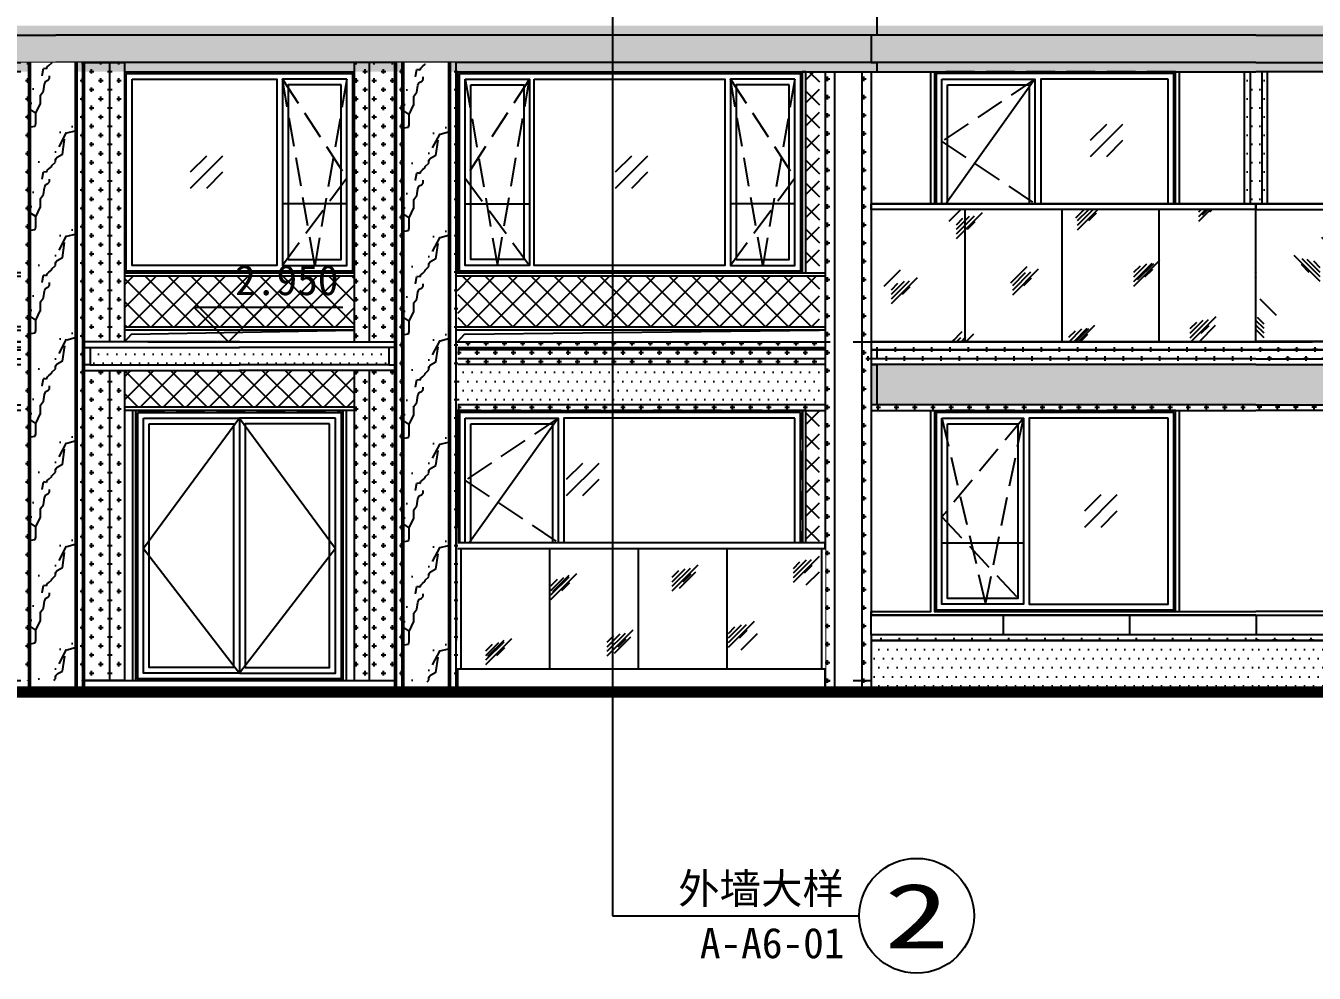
# Model space of a CAD drawing. Extents: x 646072 to 1012572, y -46617 to 16093.
# Drawn here: x 672909 to 684126, y -38099 to -29852 of the extents above; entities that cross this region are included whole.
import ezdxf
from ezdxf.enums import TextEntityAlignment as Align

# ---------------------------------------------------------------- set-up
doc = ezdxf.new("R2010")
doc.units = 0
doc.header["$LTSCALE"] = 1000
doc.header["$MEASUREMENT"] = 0
for name, pattern in [('3#楼-HZS$0$3#楼-HZS$0$__DASH', [0.35, 0.25, -0.1]), ('3#楼-HZS$0$3#楼-HZS$0$DASH', [0.35, 0.25, -0.1]), ('3#楼-HZS$0$DASH', [0.35, 0.25, -0.1]), ('3#楼-HZS$0$DOTE', [2.42, 2, -0.2, 0.02, -0.2])]:
    doc.linetypes.add(name, pattern=pattern)
for name, color, linetype in [('3#楼-HZS$0$3#楼-HZS$0$00-立面灰色金属看线', 252, 'Continuous'), ('3#楼-HZS$0$3#楼-HZS$0$00-立面米色看线', 31, 'Continuous'), ('3#楼-HZS$0$3#楼-HZS$0$00-立面银灰色线脚', 254, 'Continuous'), ('3#楼-HZS$0$3#楼-HZS$0$A-ANNO-SYMB', 3, 'Continuous'), ('3#楼-HZS$0$3#楼-HZS$0$DIM_ELEV', 3, 'Continuous'), ('3#楼-HZS$0$3#楼-HZS$0$DOTE', 1, '3#楼-HZS$0$DOTE'), ('3#楼-HZS$0$3#楼-HZS$0$ELEV-WIND', 4, 'Continuous'), ('3#楼-HZS$0$3#楼-HZS$0$PUB_TEXT', 7, 'Continuous'), ('3#楼-HZS$0$3#楼-HZS$0$RAIL', 163, 'Continuous'), ('3#楼-HZS$0$3#楼-HZS$0$WINDOW', 4, 'Continuous'), ('3#楼-HZS$0$3#楼-HZS$0$填充-浅黄色铝板', 30, 'Continuous'), ('3#楼-HZS$0$3#楼-HZS$0$填充-玻璃', 150, 'Continuous'), ('3#楼-HZS$0$3#楼-HZS$0$填充-真石漆', 145, 'Continuous'), ('3#楼-HZS$0$3#楼-HZS$0$填充-背板玻璃', 151, 'Continuous'), ('3#楼-HZS$0$3#楼-HZS$0$填充-银白色铝板', 115, 'Continuous'), ('3#楼-HZS$0$A-ANNO-INDX', 3, 'Continuous'), ('3#楼-HZS$0$A-ANNO-TEXT', 3, 'Continuous')]:
    doc.layers.add(name, color=color, linetype=linetype)
doc.styles.add('3#楼-HZS$0$3#楼-HZS$0$_TCH_DIM', font='')
doc.styles.add('3#楼-HZS$0$_TCH_DIM', font='')
doc.styles.add('3#楼-HZS$0$_TCH_LABEL', font='')
doc.styles.get('3#楼-HZS$0$3#楼-HZS$0$_TCH_DIM').set_extended_font_data('SimSun')
doc.styles.get('3#楼-HZS$0$_TCH_DIM').set_extended_font_data('SimSun')
doc.styles.get('3#楼-HZS$0$_TCH_LABEL').set_extended_font_data('SimSun')
pattern_1 = [(0, (-5418.23, -99899.73), (79.375, 79.375), [39.6875, -119.0625]), (90, (-5398.39, -99919.57), (-79.375, 79.375), [39.6875, -119.0625])]
pattern_2 = [(0, (-5409.44, -58333.215), (79.375, 79.375), [39.6875, -119.0625]), (90, (-5389.6, -58353.06), (-79.375, 79.375), [39.6875, -119.0625])]
pattern_3 = [(0, (-5534.44, -58333.215), (79.375, 79.375), [39.6875, -119.0625]), (90, (-5514.6, -58353.06), (-79.375, 79.375), [39.6875, -119.0625])]
pattern_4 = [(0, (289049.556, -113671.98), (39.6875, 79.375), [0, -79.375])]
pattern_5 = [(45, (289149.56, -113671.98), (-100.0001, 100.0001), []), (135, (289149.56, -113671.98), (-100.0001, -100.0001), [])]
pattern_6 = [(45, (-207504.22, 28220.03), (-100.000102, 100.000102), []), (135, (-207504.22, 28220.03), (-100.000102, -100.000102), [])]

# ---------------------------------------------------------------- blocks, each defined once
blk = doc.blocks.new('3#楼-HZS$0$3#楼-HZS$0$ef6dsf+0hj')
at = {"layer": '3#楼-HZS$0$3#楼-HZS$0$ELEV-WIND', "color": 8, "linetype": '3#楼-HZS$0$3#楼-HZS$0$__DASH'}
blk.add_lwpolyline([(41500, -36879), (44500, -36879), (44500, -38629), (41500, -38629)], close=True, dxfattribs=at)
at = {"layer": '3#楼-HZS$0$3#楼-HZS$0$ELEV-WIND'}
for points in [[(41515, -36894), (44485, -36894), (44485, -38614), (41515, -38614)], [(41565, -36944), (42125, -36944), (42125, -38564), (41565, -38564)], [(41615, -36994), (42075, -36994), (42075, -38514), (41615, -38514)], [(42165, -36944), (43825, -36944), (43825, -38564), (42165, -38564)], [(44435, -36944), (43875, -36944), (43875, -38564), (44435, -38564)], [(44385, -36994), (43925, -36994), (43925, -38514), (44385, -38514)]]:
    blk.add_lwpolyline(points, close=True, dxfattribs=at)
at = {"layer": '3#楼-HZS$0$3#楼-HZS$0$ELEV-WIND', "color": 8, "linetype": '3#楼-HZS$0$3#楼-HZS$0$DASH'}
for points in [[(42125, -36944), (41565, -37804), (42125, -38564)], [(41565, -36944), (41845, -38564), (42125, -36944)], [(43875, -36944), (44435, -37804), (43875, -38564)], [(44435, -36944), (44155, -38564), (43875, -36944)]]:
    blk.add_lwpolyline(points, dxfattribs=at)
at = {"layer": '3#楼-HZS$0$3#楼-HZS$0$ELEV-WIND', "color": 8}
for points in [[(41555, -38029), (42115, -38029)], [(44435, -38029), (43875, -38029)]]:
    blk.add_lwpolyline(points, dxfattribs=at)
blk = doc.blocks.new('3#楼-HZS$0$3#楼-HZS$0$111+108osccw')
at = {"layer": '3#楼-HZS$0$3#楼-HZS$0$ELEV-WIND', "color": 8, "linetype": '3#楼-HZS$0$3#楼-HZS$0$__DASH'}
blk.add_lwpolyline([(38500, -36879), (40500, -36879), (40500, -38629), (38500, -38629)], close=True, dxfattribs=at)
at = {"layer": '3#楼-HZS$0$3#楼-HZS$0$ELEV-WIND'}
for points in [[(38515, -36894), (40485, -36894), (40485, -38614), (38515, -38614)], [(38565, -36944), (39825, -36944), (39825, -38564), (38565, -38564)], [(40435, -36944), (39875, -36944), (39875, -38564), (40435, -38564)], [(40385, -36994), (39925, -36994), (39925, -38514), (40385, -38514)]]:
    blk.add_lwpolyline(points, close=True, dxfattribs=at)
at = {"layer": '3#楼-HZS$0$3#楼-HZS$0$ELEV-WIND', "color": 8, "linetype": '3#楼-HZS$0$3#楼-HZS$0$DASH'}
for points in [[(39875, -36944), (40435, -37804), (39875, -38564)], [(40435, -36944), (40155, -38564), (39875, -36944)]]:
    blk.add_lwpolyline(points, dxfattribs=at)
at = {"layer": '3#楼-HZS$0$3#楼-HZS$0$ELEV-WIND', "color": 8}
blk.add_lwpolyline([(40435, -38029), (39875, -38029)], dxfattribs=at)
blk = doc.blocks.new('3#楼-HZS$0$3#楼-HZS$0$FSD+5G04D+F970K')
at = {"layer": '3#楼-HZS$0$3#楼-HZS$0$ELEV-WIND', "color": 8, "linetype": '3#楼-HZS$0$3#楼-HZS$0$__DASH'}
blk.add_lwpolyline([(72399.829745, -27578.003346), (70300, -27578.003346), (70300, -29928.003346), (72399.829745, -29928.003346)], close=True, dxfattribs=at)
at = {"layer": '3#楼-HZS$0$3#楼-HZS$0$ELEV-WIND'}
for points in [[(72384.829745, -27593.003346), (70315, -27593.003346), (70315, -29913.003346), (72384.829745, -29913.003346)], [(70365, -27643.003346), (71175, -27643.003346), (71175, -29863.003346), (70365, -29863.003346)], [(70415, -27693.003346), (71125, -27693.003346), (71125, -29813.003346), (70415, -29813.003346)], [(72334.829745, -27643.003346), (71225, -27643.003346), (71225, -29863.003346), (72334.829745, -29863.003346)]]:
    blk.add_lwpolyline(points, close=True, dxfattribs=at)
at = {"layer": '3#楼-HZS$0$3#楼-HZS$0$ELEV-WIND', "color": 8}
blk.add_lwpolyline([(71175, -27643.003346), (70365, -28778.003346), (71175, -29863.003346)], dxfattribs=at)
at = {"layer": '3#楼-HZS$0$3#楼-HZS$0$ELEV-WIND', "color": 8, "linetype": '3#楼-HZS$0$DASH'}
blk.add_lwpolyline([(71175, -27643.003346), (70365, -28185.503346), (71175, -28728.003346)], dxfattribs=at)
blk = doc.blocks.new('3#楼-HZS$0$3#楼-HZS$0$ASDG4+0D90JU')
blk.add_wipeout([(31146, -102614), (27796, -102614), (27796, -101414), (31146, -101414)]).dxf.layer = '3#楼-HZS$0$3#楼-HZS$0$A-ANNO-SYMB'
at = {"layer": '3#楼-HZS$0$3#楼-HZS$0$RAIL'}
blk.add_lwpolyline([(31146, -101414), (27796, -101414), (27796, -101464), (31146, -101464)], close=True, dxfattribs=at)
at = {"layer": '3#楼-HZS$0$3#楼-HZS$0$WINDOW'}
blk.add_lwpolyline([(31146, -102614), (27796, -102614), (27796, -101414), (31146, -101414)], close=True, dxfattribs=at)
at = {"layer": '3#楼-HZS$0$3#楼-HZS$0$WINDOW', "elevation": 0}
for points in [[(28641, -101464), (28641, -102614)], [(29486, -101464), (29486, -102614)], [(30331, -101464), (30331, -102614)]]:
    blk.add_lwpolyline(points, dxfattribs=at)
blk = doc.blocks.new('3#楼-HZS$0$3#楼-HZS$0$dfjh0fg4+l70')
at = {"layer": '3#楼-HZS$0$3#楼-HZS$0$00-立面灰色金属看线'}
for points in [[(397829, -393537), (397829, -393637), (397829, -393637), (397829, -393737), (397829, -393737), (397829, -393817), (397779, -393817), (397779, -394057), (397829, -394057), (397829, -394137)], [(390680, -395887), (383980, -395887)], [(383980, -395917), (390680, -395917)], [(390680, -395887), (397379, -395887)], [(397379, -395917), (390680, -395917)], [(390680, -396357), (383980, -396357)], [(383980, -396387), (390680, -396387)], [(390680, -396357), (397379, -396357)], [(397379, -396387), (390680, -396387)]]:
    blk.add_lwpolyline(points, dxfattribs=at)
for points in [[(391280, -395887), (391280, -394137), (391250, -394137), (391250, -395887)], [(393310, -395887), (393310, -394137), (393280, -394137), (393280, -395887)], [(394180, -395887), (394180, -394137), (394150, -394137), (394150, -395887)], [(397210, -395887), (397210, -394137), (397180, -394137), (397180, -395887)], [(398300, -394137), (398330, -394137), (398330, -396487), (398300, -396487)], [(400430, -394137), (400460, -394137), (400460, -396487), (400430, -396487)]]:
    blk.add_lwpolyline(points, close=True, dxfattribs=at)
at = {"layer": '3#楼-HZS$0$3#楼-HZS$0$00-立面米色看线'}
for points in [[(390680, -393637), (379730, -393637), (379730, -393737), (379630, -393737), (379630, -393817), (379730, -393817), (379730, -394057), (390680, -394057)], [(379730, -393817), (390680, -393817)], [(401129, -393817), (390680, -393817)], [(390680, -394137), (379630, -394137), (379630, -394057), (390680, -394057)], [(401129, -394057), (390680, -394057)], [(401129, -394057), (390680, -394057)], [(390680, -394137), (401129, -394137)], [(397379, -394137), (397379, -396487)], [(397459, -394137), (397459, -396487)], [(397699, -394137), (397699, -396487)], [(397779, -394137), (397779, -396487)]]:
    blk.add_lwpolyline(points, dxfattribs=at)
at = {"layer": '3#楼-HZS$0$3#楼-HZS$0$00-立面银灰色线脚'}
for points in [[(401129, -396487), (401029, -396487), (401029, -394137), (401129, -394137)], [(401079, -394137), (401079, -396487)]]:
    blk.add_lwpolyline(points, dxfattribs=at)
at = {"layer": '3#楼-HZS$0$3#楼-HZS$0$00-立面灰色金属看线', "extrusion": (0, 0, -1), "xscale": -1, "zscale": -1}
blk.add_blockref('3#楼-HZS$0$3#楼-HZS$0$FSD+5G04D+F970K', (-328030, -366559), dxfattribs=at)
at = {"layer": '3#楼-HZS$0$3#楼-HZS$0$A-ANNO-SYMB'}
for name, p in [('3#楼-HZS$0$3#楼-HZS$0$111+108osccw', (352780, -357258)), ('3#楼-HZS$0$3#楼-HZS$0$ef6dsf+0hj', (352680, -357258))]:
    blk.add_blockref(name, p, dxfattribs=at)
at = {"layer": '3#楼-HZS$0$3#楼-HZS$0$A-ANNO-SYMB', "xscale": -1}
blk.add_blockref('3#楼-HZS$0$3#楼-HZS$0$ASDG4+0D90JU', (428926, -293872), dxfattribs=at)
blk = doc.blocks.new('3#楼-HZS$0$3#楼-HZS$0$ASG54D+S0GJ78')
at = {"layer": '3#楼-HZS$0$3#楼-HZS$0$ELEV-WIND', "color": 8, "linetype": '3#楼-HZS$0$3#楼-HZS$0$__DASH'}
blk.add_lwpolyline([(61379, -24578), (63180, -24578), (63180, -26928), (61379, -26928)], close=True, dxfattribs=at)
at = {"layer": '3#楼-HZS$0$3#楼-HZS$0$ELEV-WIND'}
for points in [[(61394, -24593), (63165, -24593), (63165, -26913), (61394, -26913)], [(61444, -24643), (62279, -24643), (62279, -26863), (61444, -26863)], [(63115, -24643), (62279, -24643), (62279, -26863), (63115, -26863)], [(61494, -24693), (62229, -24693), (62229, -26813), (61494, -26813)], [(63065, -24693), (62329, -24693), (62329, -26813), (63065, -26813)]]:
    blk.add_lwpolyline(points, close=True, dxfattribs=at)
at = {"layer": '3#楼-HZS$0$3#楼-HZS$0$ELEV-WIND', "color": 8}
for points in [[(62279, -24643), (61444, -25778), (62279, -26863)], [(62279, -24643), (63115, -25778), (62279, -26863)]]:
    blk.add_lwpolyline(points, dxfattribs=at)
blk = doc.blocks.new('3#楼-HZS$0$3#楼-HZS$0$asde5f0s4d+9hj0')
at = {"layer": '3#楼-HZS$0$3#楼-HZS$0$ELEV-WIND', "color": 8, "linetype": '3#楼-HZS$0$3#楼-HZS$0$__DASH'}
blk.add_lwpolyline([(63250, -24578), (60250, -24578), (60250, -26928), (63250, -26928)], close=True, dxfattribs=at)
at = {"layer": '3#楼-HZS$0$3#楼-HZS$0$ELEV-WIND'}
for points in [[(63235, -24593), (60265, -24593), (60265, -26913), (63235, -26913)], [(60315, -24643), (61125, -24643), (61125, -26863), (60315, -26863)], [(63185, -24643), (61175, -24643), (61175, -26863), (63185, -26863)], [(60365, -24693), (61075, -24693), (61075, -26813), (60365, -26813)]]:
    blk.add_lwpolyline(points, close=True, dxfattribs=at)
at = {"layer": '3#楼-HZS$0$3#楼-HZS$0$ELEV-WIND', "color": 8}
blk.add_lwpolyline([(61125, -24643), (60315, -25778), (61125, -26863)], dxfattribs=at)
at = {"layer": '3#楼-HZS$0$3#楼-HZS$0$ELEV-WIND', "color": 8, "linetype": '3#楼-HZS$0$DASH'}
blk.add_lwpolyline([(61125, -24643), (60315, -25186), (61125, -25728)], dxfattribs=at)
blk = doc.blocks.new('3#楼-HZS$0$3#楼-HZS$0$FD+GH04D+FJG0')
blk.add_wipeout([(55951, -25728), (59150, -25728), (59150, -26928), (55951, -26928)]).dxf.layer = '3#楼-HZS$0$3#楼-HZS$0$RAIL'
at = {"layer": '3#楼-HZS$0$3#楼-HZS$0$RAIL'}
blk.add_lwpolyline([(59150, -25778), (55951, -25778), (55951, -25728), (59150, -25728)], dxfattribs=at)
at = {"layer": '3#楼-HZS$0$3#楼-HZS$0$WINDOW'}
for points in [[(55981, -26928), (55981, -25778)], [(56803, -26928), (56803, -25778)], [(57575, -26928), (57575, -25778)], [(58347, -26928), (58347, -25778)], [(59120, -26928), (59120, -25778)]]:
    blk.add_lwpolyline(points, dxfattribs=at)
blk = doc.blocks.new('3#楼-HZS$0$3#楼-HZS$0$ASG')
at = {"layer": '3#楼-HZS$0$3#楼-HZS$0$ELEV-WIND', "color": 8, "linetype": '3#楼-HZS$0$3#楼-HZS$0$__DASH'}
blk.add_lwpolyline([(72450, -24578), (70350, -24578), (70350, -26328), (72450, -26328)], close=True, dxfattribs=at)
at = {"layer": '3#楼-HZS$0$3#楼-HZS$0$ELEV-WIND'}
for points in [[(72435, -24593), (70365, -24593), (70365, -26313), (72435, -26313)], [(70415, -24643), (71125, -24643), (71125, -26263), (70415, -26263)], [(72385, -24643), (71175, -24643), (71175, -26263), (72385, -26263)], [(70465, -24693), (71075, -24693), (71075, -26213), (70465, -26213)]]:
    blk.add_lwpolyline(points, close=True, dxfattribs=at)
at = {"layer": '3#楼-HZS$0$3#楼-HZS$0$ELEV-WIND', "color": 8, "linetype": '3#楼-HZS$0$3#楼-HZS$0$DASH'}
for points in [[(71125, -24643), (70415, -25503), (71125, -26263)], [(70415, -24643), (70795, -26263), (71125, -24643)]]:
    blk.add_lwpolyline(points, dxfattribs=at)
at = {"layer": '3#楼-HZS$0$3#楼-HZS$0$ELEV-WIND', "color": 8}
blk.add_lwpolyline([(70415, -25728), (71125, -25728)], dxfattribs=at)
blk = doc.blocks.new('3#楼-HZS$0$3#楼-HZS$0$DF5J14+FG97K+0')
at = {"layer": '3#楼-HZS$0$3#楼-HZS$0$00-立面灰色金属看线'}
for points in [[(233754, 106889), (227055, 106889)], [(237254, 106889), (240453, 106889)], [(230853, 106389), (233754, 106389)], [(240453, 106389), (237254, 106389)], [(244203, 104559), (240853, 104559), (240853, 104589), (241374, 104589), (241374, 106339), (241404, 106339), (241404, 104589), (244203, 104589)], [(243503, 104589), (243503, 106339)], [(243534, 106339), (243534, 104589), (244203, 104589)], [(234003, 103989), (236703, 103989)]]:
    blk.add_lwpolyline(points, dxfattribs=at)
for points in [[(234453, 103989), (234453, 106339), (234423, 106339), (234423, 103989)], [(236285, 103989), (236285, 106339), (236255, 106339), (236255, 103989)], [(237254, 104589), (237254, 106339), (237224, 106339), (237224, 104589)], [(240284, 103989), (240284, 106339), (240254, 106339), (240254, 103989)]]:
    blk.add_lwpolyline(points, close=True, dxfattribs=at)
at = {"layer": '3#楼-HZS$0$3#楼-HZS$0$00-立面米色看线'}
for points in [[(233754, 106939), (227055, 106939)], [(237254, 106939), (240453, 106939)], [(240453, 106939), (240453, 103889)], [(240533, 106939), (240533, 103889)], [(240773, 106939), (240773, 103889)], [(240853, 106939), (244203, 106939)], [(240853, 106939), (240853, 103889)], [(227055, 106869), (233754, 106869)], [(227055, 106789), (233754, 106789)], [(240453, 106869), (237254, 106869)], [(240453, 106789), (237254, 106789)], [(240853, 106869), (244203, 106869)], [(244203, 106869), (240853, 106869)], [(240903, 106869), (240903, 106789), (240853, 106789), (240853, 106739), (240903, 106739), (240903, 106389), (240853, 106389), (240853, 106339)], [(244203, 106789), (240853, 106789)], [(227055, 106739), (233754, 106739)], [(240453, 106739), (237254, 106739)], [(244203, 106739), (240853, 106739)], [(230853, 106389), (233754, 106389)], [(233754, 106339), (230853, 106339)], [(240453, 106389), (237254, 106389)], [(237254, 106339), (240453, 106339)], [(244203, 106389), (240853, 106389)], [(244203, 106389), (240853, 106389)], [(240853, 106339), (244203, 106339)], [(234003, 103989), (236703, 103989)]]:
    blk.add_lwpolyline(points, dxfattribs=at)
at = {"layer": '3#楼-HZS$0$3#楼-HZS$0$00-立面灰色金属看线'}
for name, p in [('3#楼-HZS$0$3#楼-HZS$0$ASG54D+S0GJ78', (173074, 130917)), ('3#楼-HZS$0$3#楼-HZS$0$asde5f0s4d+9hj0', (177004, 130917)), ('3#楼-HZS$0$3#楼-HZS$0$ASG', (171054, 130917))]:
    blk.add_blockref(name, p, dxfattribs=at)
at = {"layer": '3#楼-HZS$0$3#楼-HZS$0$RAIL', "xscale": -1}
blk.add_blockref('3#楼-HZS$0$3#楼-HZS$0$FD+GH04D+FJG0', (296404, 130917), dxfattribs=at)
blk = doc.blocks.new('3#楼-HZS$0$3#楼-HZS$0$SDH+504DF+9K840')
blk.add_wipeout([(233453, 48881), (234353, 48881), (234353, 46451), (236353, 46451), (236353, 48881), (237238, 48881), (237253, 43401), (236703, 43401), (236703, 43501), (236353, 43501), (236353, 45852), (234353, 45852), (234353, 43501), (234003, 43501), (234003, 43401), (233453, 43401)])
at = {"color": 8}
for points in [[(234353, 46451), (234414, 46516), (236353, 46551)], [(237253, 46451), (237313, 46516), (240403, 46551)], [(235354, 46451), (234003, 46451), (234003, 46401), (234053, 46401), (234053, 46251), (234003, 46251), (234003, 46201), (235354, 46201)], [(235352, 46451), (236703, 46451), (236703, 46401), (236653, 46401), (236653, 46251), (236703, 46251), (236703, 46201), (235352, 46201)], [(234053, 46401), (235354, 46401)], [(236653, 46401), (235352, 46401)], [(234053, 46251), (235354, 46251)], [(236653, 46251), (235352, 46251)]]:
    blk.add_lwpolyline(points, dxfattribs=at)
at = {"layer": '3#楼-HZS$0$3#楼-HZS$0$00-立面米色看线'}
for points in [[(233518, 48881), (233518, 43401)], [(233533, 48881), (233533, 43401)], [(233923, 48881), (233923, 43401)], [(233938, 48881), (233938, 43401)], [(233988, 48881), (233988, 43401)], [(234003, 48881), (234003, 43401)], [(234003, 48881), (234353, 48881), (234353, 46451)], [(234223, 48881), (234223, 46451)], [(236703, 48881), (236353, 48881), (236353, 46451)], [(236483, 48881), (236483, 46451)], [(236703, 48881), (236703, 43401)], [(236718, 48881), (236718, 43401)], [(236768, 48881), (236768, 43401)], [(236783, 48881), (236783, 43401)], [(237173, 48881), (237173, 43401)], [(237188, 48881), (237188, 43401)], [(237238, 48881), (237238, 43401)], [(234353, 46201), (234353, 43501), (234003, 43501)], [(234353, 46201), (235354, 46201)], [(236353, 46201), (235352, 46201)], [(236353, 46201), (236353, 43501), (236703, 43501)], [(236353, 45882), (234353, 45882)], [(236353, 45852), (234353, 45852)]]:
    blk.add_lwpolyline(points, dxfattribs=at)
at = {"layer": '3#楼-HZS$0$3#楼-HZS$0$00-立面米色看线', "elevation": 0}
for points in [[(234223, 46201), (234223, 43501)], [(236483, 46201), (236483, 43501)]]:
    blk.add_lwpolyline(points, dxfattribs=at)
blk = doc.blocks.new('3#楼-HZS$0$3#楼-HZS$0$d+gfsh5d+f8hj')
at = {"color": 8, "elevation": 0}
for points in [[(739555, -33062), (739413, -33203)], [(739696, -33062), (739413, -33344)], [(739696, -33203), (739555, -33344)], [(734995, -36012), (734853, -36153)], [(735136, -36012), (734853, -36294)], [(735136, -36153), (734995, -36294)]]:
    blk.add_lwpolyline(points, dxfattribs=at)
at = {"color": 8}
for points in [[(731720, -33337), (731578, -33478)], [(731861, -33337), (731578, -33619)], [(735420, -33337), (735278, -33478)], [(735561, -33337), (735278, -33619)], [(731861, -33478), (731720, -33619)], [(735561, -33478), (735420, -33619)], [(739505, -36287), (739363, -36428)], [(739646, -36287), (739363, -36569)], [(739646, -36428), (739505, -36569)]]:
    blk.add_lwpolyline(points, dxfattribs=at)
blk = doc.blocks.new('3#楼-HZS$0$3#楼-HZS$0$hjgjgkjhjkjh')
blk.add_wipeout([(45322, -89693), (45322, -89863), (45322, -89863), (45322, -89913), (45322, -89913), (45322, -90363), (52023, -90363), (52023, -89693)]).translate(0, 0, 0)
blk.add_wipeout([(45322, -89693), (45322, -89863), (52023, -89863), (52023, -89693)]).translate(0, 0, 0)
at = {"layer": '3#楼-HZS$0$3#楼-HZS$0$00-立面米色看线', "color": 4, "elevation": 0}
blk.add_lwpolyline([(45322, -89693), (52023, -89693), (52023, -89863), (45322, -89863)], close=True, dxfattribs=at)
for points in [[(46473, -89693), (46473, -89863)], [(47573, -89693), (47573, -89863)], [(48673, -89693), (48673, -89863)]]:
    blk.add_lwpolyline(points, dxfattribs=at)
at = {"layer": '3#楼-HZS$0$3#楼-HZS$0$00-立面米色看线'}
for points in [[(45322, -89913), (52023, -89913), (52023, -89863), (45322, -89863)], [(52023, -90363), (52023, -89913), (45322, -89913), (45322, -90363)]]:
    blk.add_lwpolyline(points, close=True, dxfattribs=at)
blk = doc.blocks.new('3#楼-HZS$0$3#楼-HZS$0$d+fh0j4+gf0l')
at = {"layer": '3#楼-HZS$0$3#楼-HZS$0$填充-浅黄色铝板'}
h = blk.add_hatch(dxfattribs=at)
h.set_pattern_fill('CROSS', color=256, scale=50)
h.set_pattern_definition(pattern_1)
h.paths.add_polyline_path([(522583, -4303), (522803, -4303), (522803, -3983), (511953, -3983), (511953, -4063), (512053, -4063), (512053, -4303), (511953, -4303), (511953, -4383), (522583, -4383)])
h = blk.add_hatch(dxfattribs=at)
h.set_pattern_fill('CROSS', color=256, scale=50)
h.set_pattern_definition(pattern_1)
h.paths.add_polyline_path([(525832, -4383), (525832, -4303), (526222, -4303), (526222, -4383), (533253, -4383), (533253, -3983), (522803, -3983), (522803, -4303), (522973, -4303), (522973, -4383)])
h = blk.add_hatch(dxfattribs=at)
h.set_pattern_fill('CROSS', color=256, scale=50)
h.set_pattern_definition([(0, (289049.556, -113671.98), (79.375, 79.375), [39.6875, -119.0625]), (90, (289069.4, -113691.825), (-79.375, 79.375), [39.6875, -119.0625])])
h.paths.add_polyline_path([(522503, -9683), (522583, -9683), (522583, -4303), (522503, -4303)])
h.paths.add_polyline_path([(526303, -9683), (526223, -9683), (526223, -4303), (526303, -4303)])
h.paths.add_polyline_path([(523403, -6983), (523053, -6983), (523053, -6733), (523403, -6733), (523403, -4303), (522973, -4303), (522973, -9683), (523403, -9683)])
h.paths.add_polyline_path([(525403, -6733), (525752, -6733), (525752, -6983), (525403, -6983), (525403, -9683), (525833, -9683), (525833, -4303), (525403, -4303)])
h = blk.add_hatch(dxfattribs=at)
h.set_pattern_fill('CROSS', color=256, scale=50)
h.set_pattern_definition(pattern_3)
h.paths.add_polyline_path([(529582, -4383), (529502, -4383), (529502, -9733), (529582, -9733)])
h = blk.add_hatch(dxfattribs=at)
h.set_pattern_fill('CROSS', color=256, scale=50)
h.set_pattern_definition(pattern_3)
h.paths.add_polyline_path([(529902, -4383), (529822, -4383), (529822, -9733), (529902, -9733)])
h = blk.add_hatch(dxfattribs=at)
h.set_pattern_fill('CROSS', color=256, scale=50)
h.set_pattern_definition(pattern_2)
h.paths.add_polyline_path([(529452, -6933), (526302, -6933), (526302, -6733), (529452, -6733)])
h = blk.add_hatch(dxfattribs=at)
h.set_pattern_fill('CROSS', color=256, scale=50)
h.set_pattern_definition(pattern_1)
h.paths.add_polyline_path([(533253, -6933), (533253, -6733), (529852, -6733), (529852, -6933)])
h = blk.add_hatch(dxfattribs=at)
h.set_pattern_fill('CROSS', color=256, scale=50)
h.set_pattern_definition(pattern_2)
h.paths.add_polyline_path([(529453, -7333), (526303, -7333), (526303, -7283), (529453, -7283)])
h = blk.add_hatch(dxfattribs=at)
h.set_pattern_fill('CROSS', color=256, scale=50)
h.set_pattern_definition(pattern_2)
h.paths.add_polyline_path([(533253, -7333), (533253, -7283), (529852, -7283), (529852, -7333)])
h = blk.add_hatch(dxfattribs=at)
h.set_pattern_fill('CROSS', color=256, scale=50)
h.set_pattern_definition([(0, (-190805.054, 28219.99), (79.375, 79.375), [39.6875, -119.0625]), (90, (-190785.21, 28200.14), (-79.375, 79.375), [39.6875, -119.0625])])
h.paths.add_polyline_path([(533253, -9333), (533253, -9283), (529902, -9283), (529902, -9333)])
at = {"layer": '3#楼-HZS$0$3#楼-HZS$0$填充-玻璃'}
h = blk.add_hatch(dxfattribs=at)
h.set_pattern_fill('玻璃1', color=150, scale=100)
h.set_pattern_definition([(45, (-5418.2, -99859.7), (-489.8836, 489.8836), [224, -576]), (45, (-5322.2, -99819.7), (-489.8836, 489.8836), [96, -704]), (45, (-5418.2, -99819.7), (-489.8836, 489.8836), [160, -640]), (45, (-5370.2, -99859.7), (537.4012, -537.4012), [200, -600]), (45, (-5418.2, -99899.7), (-489.8836, 489.8836), [320, -480]), (45, (-5418.2, -99779.7), (-489.8836, 489.8836), [80, -720])])
h.paths.add_polyline_path([(533253, -6733), (533253, -5583), (529852, -5583), (529852, -6733)])
h = blk.add_hatch(dxfattribs=at)
h.set_pattern_fill('玻璃1', color=150, scale=100)
h.set_pattern_definition([(45, (289049.56, -113632), (-489.8836, 489.8836), [224, -576]), (45, (289145.56, -113592), (-489.8836, 489.8836), [96, -704]), (45, (289049.56, -113592), (-489.8836, 489.8836), [160, -640]), (45, (289097.56, -113632), (537.4012, -537.4012), [200, -600]), (45, (289049.56, -113672), (-489.8836, 489.8836), [320, -480]), (45, (289049.56, -113552), (-489.8836, 489.8836), [80, -720])])
h.paths.add_polyline_path([(526304, -8533), (529452, -8533), (529452, -9583), (526304, -9583)])
at = {"layer": '3#楼-HZS$0$3#楼-HZS$0$填充-真石漆'}
h = blk.add_hatch(dxfattribs=at)
h.set_pattern_fill('大理石', color=256, scale=200)
h.set_pattern_definition([(41.987212, (-207104.22, 28288.6), (1199.999982, 900.00002), [19.2195, -4016.8677]), (68.19859, (-207389.93, 28258.6), (600, 1800), [69.2378, -4777.4105]), (60.945396, (-207404.22, 28224.32), (599.99996, 900.000026), [29.4161, -6147.9618]), (90, (-207389.93, 28250.03), (600, -4e-14), [8.5714, -891.4285]), (71.56505, (-207109.93, 28271.46), (1e-06, 900), [18.07016, -1879.2964]), (171.469234, (-207109.93, 28271.46), (-599.999998, 6e-06), [28.8911, -6038.2332]), (79.215702, (-207149.93, 28215.745), (600.000003, 3600.000002), [61.07874, -6352.1886]), (62.132996, (-207601.36, 28490.03), (2399.99997084, 4500.0000176), [140.58914, -29383.1298]), (0, (-207592.7, 28622), (0, 900), [0, -600]), (64.9831065, (-207204.217, 28785.745), (1200.000003, 2699.999998), [94.58826, -9837.1788]), (81.4391104, (-206972.788, 28430.03), (1199.99999793, 8099.9999489), [134.3541, -28080.0036]), (82.8749836, (-207304.217, 28511.46), (599.999964, 4500.0000045), [69.1051, -14442.9588]), (76.75948, (-207364.217, 28322.888), (600.0000058, 2699.999998), [149.69356, -15568.1304]), (0, (-207457.75, 28323.3), (0, 900), [0, -600]), (0, (-207448.1, 28313.7), (0, 900), [0, -600]), (0, (-207380.6, 28361.9), (0, 900), [0, -600]), (0, (-207399.9, 28467.8), (0, 900), [0, -600]), (59.036243, (-207329.93, 28468.6), (599.9999522, 900.0000258), [49.9796, -10445.7336]), (0, (-207304.3, 28509.8), (0, 900), [0, -600]), (0, (-207380.6, 28477.5), (0, 900), [0, -600]), (0, (-207351.7, 28535.3), (0, 900), [0, -600]), (0, (-207380.6, 28448.6), (0, 900), [0, -600]), (50.194429, (-207032.79, 28387.17), (600, 900), [22.315, -4663.8348]), (90, (-207032.8, 28361.46), (600, -4e-14), [25.7143, -874.2857]), (43.66778, (-207064.217, 28331.46), (1800.0000014, 1799.9999965), [43.4483, -9080.6952]), (90, (-207064.2, 28322.9), (600, -4e-14), [8.5714, -891.4285]), (39.805571, (-207089.93, 28301.46), (1199.999971, 900.0000354), [33.4725, -6995.7522]), (0, (-207178.2, 28361.9), (0, 900), [0, -600]), (0, (-207031.5, 28389.05), (0, 900), [0, -600]), (0, (-207031.5, 28389.05), (0, 900), [0, -600]), (29.357753, (-207018.5, 28404.32), (1799.999996, 900.000005), [52.4502, -5454.81774]), (0, (-207033.6, 28448.6), (0, 900), [0, -600]), (146.309932, (-207204.22, 28785.745), (-1200.000007, 899.999984), [61.80945, -6428.1828]), (8.1301023, (-207269.93, 28665.745), (5999.9999578, 899.9999947), [60.60915, -12667.3128]), (47.862405, (-207404.217, 28648.602), (2400.000001, 2699.9999975), [80.91316, -16910.8494]), (14.620874, (-207535.645, 28614.316), (3599.99999, 900.0000375), [135.827, -14126.01]), (0, (-207486.7, 28670.2), (0, 900), [0, -600]), (18.434949, (-207295.645, 28580.03), (2400, 899.999997), [27.10524, -5664.9945]), (16.699244, (-207269.93, 28588.6), (599.99999, 5e-05), [14.9147, -3117.1772]), (101.093723, (-207255.645, 28592.888), (-1200.0000105, 6299.999941), [74.2445, -15517.0992]), (0, (-207332.4, 28631.6), (0, 900), [0, -600]), (0, (-207270.25, 28667.4), (0, 900), [0, -600]), (0, (-207351.7, 28564.2), (0, 900), [0, -600]), (0, (-207428.8, 28756.9), (0, 900), [0, -600]), (0, (-207457.75, 28718.3), (0, 900), [0, -600]), (44.1449026, (-207304.217, 28772.888), (1800.000003, 1800), [67.68776, -14146.7412]), (54.5829447, (-207349.93, 28708.602), (600.0000017, 899.9999965), [78.8825, -16486.4424]), (0, (-207303.4, 28773.5), (0, 900), [0, -600]), (0, (-207390.3, 28728), (0, 900), [0, -600]), (0, (-207303.4, 28773.5), (0, 900), [0, -600]), (0, (-207349.8, 28707.2), (0, 900), [0, -600]), (75.068583, (-207209.93, 28674.32), (600, 2700), [22.1774, -4635.075]), (90, (-207204.2, 28695.74), (600, -4e-14), [90, -810]), (50.194429, (-207098.5, 29072.89), (600, 900), [22.315, -4663.8348]), (0, (-207264.9, 28882.1), (0, 900), [0, -600]), (0, (-207245.7, 28872.5), (0, 900), [0, -600]), (0, (-207322.8, 28891.7), (0, 900), [0, -600]), (0, (-207226.4, 28997.7), (0, 900), [0, -600]), (53.130102, (-207164.217, 28944.316), (600.000001, 899.9999994), [42.85714, -8957.1426]), (90, (-207164.2, 28871.46), (600, -4e-14), [72.85714, -827.14284]), (0, (-207164.1, 28872.9), (0, 900), [0, -600]), (23.19859, (-207118.5, 29064.32), (1800.000001, 900), [21.75935, -4547.7045]), (66.03751, (-207124.22, 29051.46), (600, 1800), [14.0698, -2940.5875]), (66.03751, (-207129.93, 29038.6), (600, 1800), [14.0698, -2940.5875]), (81.8698976, (-207138.502, 28978.6), (600.0000026, 4500.0000005), [60.60915, -12667.3128]), (90, (-207084.2, 29090.03), (600, -4e-14), [21.4286, -878.5714]), (0, (-207150.1, 29120), (0, 900), [0, -600])])
h.paths.add_polyline_path([(522583, -4303), (522973, -4303), (522973, -9683), (522583, -9683)])
h = blk.add_hatch(dxfattribs=at)
h.set_pattern_fill('大理石', color=256, scale=200)
h.set_pattern_definition([(41.987212, (-203853.46, 28278.84), (1199.999982, 900.00002), [19.2195, -4016.8677]), (68.19859, (-204139.17, 28248.84), (600, 1800), [69.2378, -4777.4105]), (60.945396, (-204153.455, 28214.555), (599.99996, 900.000026), [29.4161, -6147.9618]), (90, (-204139.17, 28240.27), (600, -4e-14), [8.5714, -891.4285]), (71.56505, (-203859.17, 28261.7), (1e-06, 900), [18.07016, -1879.2964]), (171.469234, (-203859.17, 28261.7), (-599.999998, 6e-06), [28.8911, -6038.2332]), (79.215702, (-203899.17, 28205.98), (600.000003, 3600.000002), [61.07874, -6352.1886]), (62.132996, (-204350.598, 28480.269), (2399.99997084, 4500.0000176), [140.58914, -29383.1298]), (0, (-204342, 28612.2), (0, 900), [0, -600]), (64.9831065, (-203953.455, 28775.983), (1200.000003, 2699.999998), [94.58826, -9837.1788]), (81.4391104, (-203722.027, 28420.269), (1199.99999793, 8099.9999489), [134.3541, -28080.0036]), (82.8749836, (-204053.455, 28501.697), (599.999964, 4500.0000045), [69.1051, -14442.9588]), (76.75948, (-204113.455, 28313.126), (600.0000058, 2699.999998), [149.69356, -15568.1304]), (0, (-204207, 28313.6), (0, 900), [0, -600]), (0, (-204197.35, 28303.9), (0, 900), [0, -600]), (0, (-204129.9, 28352.1), (0, 900), [0, -600]), (0, (-204149.15, 28458.1), (0, 900), [0, -600]), (59.036243, (-204079.17, 28458.84), (599.9999522, 900.0000258), [49.9796, -10445.7336]), (0, (-204053.5, 28500), (0, 900), [0, -600]), (0, (-204129.9, 28467.7), (0, 900), [0, -600]), (0, (-204100.9, 28525.5), (0, 900), [0, -600]), (0, (-204129.9, 28438.8), (0, 900), [0, -600]), (50.194429, (-203782.03, 28377.41), (600, 900), [22.315, -4663.8348]), (90, (-203782, 28351.7), (600, -4e-14), [25.7143, -874.2857]), (43.66778, (-203813.455, 28321.7), (1800.0000014, 1799.9999965), [43.4483, -9080.6952]), (90, (-203813.46, 28313.1), (600, -4e-14), [8.5714, -891.4285]), (39.805571, (-203839.17, 28291.7), (1199.999971, 900.0000354), [33.4725, -6995.7522]), (0, (-203927.4, 28352.1), (0, 900), [0, -600]), (0, (-203780.7, 28379.3), (0, 900), [0, -600]), (0, (-203780.7, 28379.3), (0, 900), [0, -600]), (29.357753, (-203767.74, 28394.55), (1799.999996, 900.000005), [52.4502, -5454.81774]), (0, (-203782.8, 28438.8), (0, 900), [0, -600]), (146.309932, (-203953.455, 28775.98), (-1200.000007, 899.999984), [61.80945, -6428.1828]), (8.1301023, (-204019.17, 28655.983), (5999.9999578, 899.9999947), [60.60915, -12667.3128]), (47.862405, (-204153.455, 28638.84), (2400.000001, 2699.9999975), [80.91316, -16910.8494]), (14.620874, (-204284.884, 28604.555), (3599.99999, 900.0000375), [135.827, -14126.01]), (0, (-204235.9, 28660.4), (0, 900), [0, -600]), (18.434949, (-204044.88, 28570.27), (2400, 899.999997), [27.10524, -5664.9945]), (16.699244, (-204019.17, 28578.84), (599.99999, 5e-05), [14.9147, -3117.1772]), (101.093723, (-204004.884, 28583.126), (-1200.0000105, 6299.999941), [74.2445, -15517.0992]), (0, (-204081.7, 28621.9), (0, 900), [0, -600]), (0, (-204019.5, 28657.7), (0, 900), [0, -600]), (0, (-204100.9, 28554.4), (0, 900), [0, -600]), (0, (-204178.1, 28747.1), (0, 900), [0, -600]), (0, (-204207, 28708.6), (0, 900), [0, -600]), (44.1449026, (-204053.455, 28763.126), (1800.000003, 1800), [67.68776, -14146.7412]), (54.5829447, (-204099.17, 28698.84), (600.0000017, 899.9999965), [78.8825, -16486.4424]), (0, (-204052.65, 28763.7), (0, 900), [0, -600]), (0, (-204139.5, 28718.2), (0, 900), [0, -600]), (0, (-204052.65, 28763.7), (0, 900), [0, -600]), (0, (-204099.1, 28697.4), (0, 900), [0, -600]), (75.068583, (-203959.17, 28664.55), (600, 2700), [22.1774, -4635.075]), (90, (-203953.46, 28686), (600, -4e-14), [90, -810]), (50.194429, (-203847.74, 29063.13), (600, 900), [22.315, -4663.8348]), (0, (-204014.2, 28872.35), (0, 900), [0, -600]), (0, (-203994.9, 28862.7), (0, 900), [0, -600]), (0, (-204072, 28882), (0, 900), [0, -600]), (0, (-203975.6, 28988), (0, 900), [0, -600]), (53.130102, (-203913.455, 28934.555), (600.000001, 899.9999994), [42.85714, -8957.1426]), (90, (-203913.46, 28861.7), (600, -4e-14), [72.85714, -827.14284]), (0, (-203913.4, 28863.1), (0, 900), [0, -600]), (23.19859, (-203867.74, 29054.55), (1800.000001, 900), [21.75935, -4547.7045]), (66.03751, (-203873.46, 29041.7), (600, 1800), [14.0698, -2940.5875]), (66.03751, (-203879.17, 29028.84), (600, 1800), [14.0698, -2940.5875]), (81.8698976, (-203887.74, 28968.84), (600.0000026, 4500.0000005), [60.60915, -12667.3128]), (90, (-203833.46, 29080.27), (600, -4e-14), [21.4286, -878.5714]), (0, (-203899.4, 29110.3), (0, 900), [0, -600])])
h.paths.add_polyline_path([(525833, -4313), (526223, -4313), (526223, -9693), (525833, -9693)])
at = {"layer": '3#楼-HZS$0$3#楼-HZS$0$填充-背板玻璃'}
h = blk.add_hatch(dxfattribs=at)
h.set_pattern_fill('多孔材料', color=256, scale=50)
h.set_pattern_definition(pattern_5)
h.paths.add_polyline_path([(529334, -6133), (529453, -6133), (529453, -4383), (529334, -4383)])
h = blk.add_hatch(dxfattribs=at)
h.set_pattern_fill('多孔材料', color=256, scale=50)
h.set_pattern_definition(pattern_6)
h.paths.add_polyline_path([(523403, -6163), (525402, -6163), (525402, -6603), (523403, -6603)])
h = blk.add_hatch(dxfattribs=at)
h.set_pattern_fill('多孔材料', color=256, scale=50)
h.set_pattern_definition(pattern_5)
h.paths.add_polyline_path([(526303, -6163), (529453, -6163), (529453, -6603), (526303, -6603)])
h = blk.add_hatch(dxfattribs=at)
h.set_pattern_fill('多孔材料', color=256, scale=50)
h.set_pattern_definition(pattern_6)
h.paths.add_polyline_path([(523403, -6983), (525402, -6983), (525402, -7303), (523403, -7303)])
h = blk.add_hatch(dxfattribs=at)
h.set_pattern_fill('多孔材料', color=256, scale=50)
h.set_pattern_definition(pattern_5)
h.paths.add_polyline_path([(529334, -7333), (529452, -7333), (529452, -8483), (529334, -8483)])
at = {"layer": '3#楼-HZS$0$3#楼-HZS$0$填充-银白色铝板'}
h = blk.add_hatch(dxfattribs=at)
h.set_pattern_fill('DOTS', color=256, scale=50)
h.set_pattern_definition(pattern_4)
h.paths.add_polyline_path([(533152, -4383), (533253, -4383), (533253, -5533), (533152, -5533)])
h = blk.add_hatch(dxfattribs=at)
h.set_pattern_fill('DOTS', color=256, scale=50)
h.set_pattern_definition(pattern_4)
h.paths.add_polyline_path([(523103, -6933), (525703, -6933), (525702, -6783), (523102, -6783)])
h = blk.add_hatch(dxfattribs=at)
h.set_pattern_fill('DOTS', color=256, scale=50)
h.set_pattern_definition([(0, (-5418.91, -99899.425), (39.6875, 79.375), [0, -79.375])])
h.paths.add_polyline_path([(516153, -7283), (519503, -7283), (519503, -6933), (516153, -6933)])
h.paths.add_polyline_path([(511853, -7283), (515703, -7283), (515703, -6933), (511853, -6933)])
h.paths.add_polyline_path([(533253, -7283), (533253, -6933), (529902, -6933), (529902, -7283)])
h = blk.add_hatch(dxfattribs=at)
h.set_pattern_fill('DOTS', color=256, scale=50)
h.set_pattern_definition(pattern_4)
h.paths.add_polyline_path([(526303, -6933), (529452, -6933), (529452, -7283), (526303, -7283)])
h = blk.add_hatch(dxfattribs=at)
h.set_pattern_fill('DOTS', color=256, scale=50)
h.set_pattern_definition([(0, (-190805.054, 28219.99), (39.6875, 79.375), [0, -79.375])])
h.paths.add_polyline_path([(533253, -9733), (533253, -9333), (529902, -9333), (529902, -9733)])
blk = doc.blocks.new('3#楼-HZS$0$3#楼-HZS$0$df+gj4f+g970k')
blk.add_wipeout([(733906, -37803), (733906, -38003), (737107, -38003), (737107, -37803)]).translate(0, 0, 0)
at = {"layer": '3#楼-HZS$0$3#楼-HZS$0$00-立面米色看线', "elevation": 0}
blk.add_lwpolyline([(733906, -38003), (737107, -38003), (737107, -37803), (733906, -37803)], close=True, dxfattribs=at)

msp = doc.modelspace()

# ---------------------------------------------------------------- linework, layer by layer
at = {"layer": '3#楼-HZS$0$3#楼-HZS$0$DOTE', "linetype": '3#楼-HZS$0$3#楼-HZS$0$__DASH', "ltscale": 2}
for p, q in [((652810.9, -32601.8), (718310.9, -32601.8)), ((652810.9, -35551.8), (718310.9, -35551.8))]:
    msp.add_line(p, q, dxfattribs=at)
at = {"layer": '3#楼-HZS$0$A-ANNO-INDX', "color": 1}
msp.add_line((678016.7, -37599.2), (680164.7, -37599.2), dxfattribs=at)
msp.add_circle((680664.7, -37599.2), 500, dxfattribs=at)

# ---------------------------------------------------------------- texts
at = {"layer": '3#楼-HZS$0$A-ANNO-TEXT', "color": 7, "style": '3#楼-HZS$0$_TCH_DIM'}
for s, p in [('外墙大样', (678588.8, -37494.2)), ('A-A6-01', (678777.9, -37968.5))]:
    msp.add_text(s, height=264.35, dxfattribs=at).set_placement(p)
at = {"layer": '3#楼-HZS$0$A-ANNO-TEXT', "color": 7, "style": '3#楼-HZS$0$_TCH_LABEL', "width": 1.398438}
msp.add_text('2', height=565.7, dxfattribs=at).set_placement((680381.9, -37882), (680947.6, -37882), align=Align.FIT)

# ---------------------------------------------------------------- next in the draw order: block references
msp.add_blockref('3#楼-HZS$0$3#楼-HZS$0$dfjh0fg4+l70', (282489.7, 363884.8))

# ---------------------------------------------------------------- next in the draw order: block references
msp.add_blockref('3#楼-HZS$0$3#楼-HZS$0$DF5J14+FG97K+0', (439415.8, -139540.8, 0))

# ---------------------------------------------------------------- next in the draw order: block references
at = {"xscale": -1}
msp.add_blockref('3#楼-HZS$0$3#楼-HZS$0$dfjh0fg4+l70', (1084748, 363884.8), dxfattribs=at)
msp.add_blockref('3#楼-HZS$0$3#楼-HZS$0$SDH+504DF+9K840', (439415.8, -79053.1, 0))

# ---------------------------------------------------------------- next in the draw order: linework, layer by layer
at = {"layer": '3#楼-HZS$0$3#楼-HZS$0$DIM_ELEV'}
for p, q in [((674673.3, -32601.8), (674373.3, -32301.8)), ((674373.3, -32301.8), (675669.3, -32301.8)), ((674673.3, -32601.8), (674973.3, -32301.8)), ((673973.3, -32601.8), (674973.3, -32601.8))]:
    msp.add_line(p, q, dxfattribs=at)

# ---------------------------------------------------------------- next in the draw order: block references
at = {"xscale": -1}
msp.add_blockref('3#楼-HZS$0$3#楼-HZS$0$DF5J14+FG97K+0', (927821.8, -139540.8, 0), dxfattribs=at)

# ---------------------------------------------------------------- next in the draw order: texts
at = {"layer": '3#楼-HZS$0$3#楼-HZS$0$PUB_TEXT', "color": 7, "style": '3#楼-HZS$0$3#楼-HZS$0$_TCH_DIM'}
msp.add_text('2.950', height=264.35, dxfattribs=at).set_placement((674732.6, -32196.8))

# ---------------------------------------------------------------- next in the draw order: block references
msp.add_blockref('3#楼-HZS$0$3#楼-HZS$0$d+gfsh5d+f8hj', (-57238, 2351.2, 0))
at = {"layer": '3#楼-HZS$0$3#楼-HZS$0$A-ANNO-SYMB'}
msp.add_blockref('3#楼-HZS$0$3#楼-HZS$0$hjgjgkjhjkjh', (634946.3, 54710.9, 0), dxfattribs=at)

# ---------------------------------------------------------------- next in the draw order: block references
msp.add_blockref('3#楼-HZS$0$3#楼-HZS$0$d+fh0j4+gf0l', (150366.3, -25868.8, 0))
at = {"xscale": -1}
msp.add_blockref('3#楼-HZS$0$3#楼-HZS$0$d+fh0j4+gf0l', (1216871.4, -25868.8, 0), dxfattribs=at)

# ---------------------------------------------------------------- next in the draw order: block references
msp.add_blockref('3#楼-HZS$0$3#楼-HZS$0$df+gj4f+g970k', (-57238, 2351.2, 0))

# ---------------------------------------------------------------- next in the draw order: linework, layer by layer
at = {"const_width": 100, "elevation": 0}
msp.add_lwpolyline([(709966, -35651.8), (659860.3, -35651.8)], dxfattribs=at)
at = {"layer": '3#楼-HZS$0$A-ANNO-INDX', "color": 1}
msp.add_line((678016.7, -25833), (678016.7, -37599.2), dxfattribs=at)

doc.saveas('drawing.dxf')
